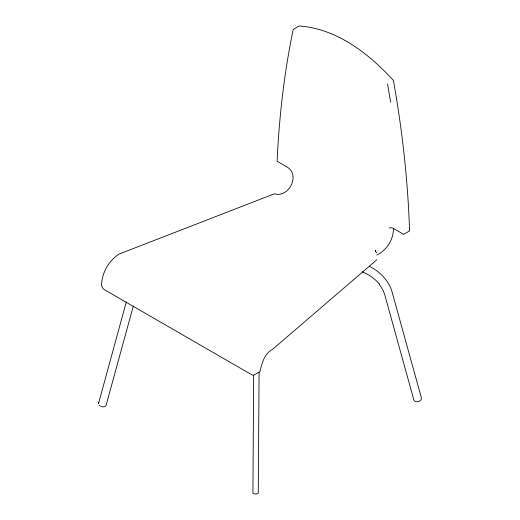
<?xml version="1.0" encoding="UTF-8"?>
<svg xmlns="http://www.w3.org/2000/svg" width="520" height="520" viewBox="0 0 520 520"><rect width="100%" height="100%" fill="white"/><g stroke="black" fill="none" stroke-linecap="round" stroke-linejoin="round"><path stroke-width="0.78" d="M389.291 228.046L391.203 227.675L393.458 228.462C393.549 239.46 386.737 250.244 376.87 255.067M253.656 375.394L252.922 493.181C254.312 494.299 257.056 494.435 258.278 493.058L259.084 372.294M98.423 403.891L126.302 301.912M133.341 305.962L106.009 405.632C104.877 407.466 102.193 406.952 100.529 406.204M98.495 403.306L98.826 402.799M376.863 259.74L272.571 349.329C264.127 353.899 261.892 363.474 259.909 371.663L253.728 375.193L251.933 374.862L104.507 289.744C102.784 288.659 101.634 286.669 101.556 284.642C102.044 272.435 108.921 260.52 119.249 253.994L274.417 193.785C288.594 198.354 300.541 175.24 287.313 167.18L277.108 161.285C279.13 117.007 284.213 72.826 293.209 29.406L299.104 26C336.882 28.62 368.758 53.566 393.458 80.477L396.532 98.748M362.362 271.856C369.05 274.482 375.122 278.746 379.594 284.394L379.256 283.992L383.428 291.044L384.787 294.911L414.037 400.647C416 403.117 421.856 401.427 421.447 398.073L392.145 292.175C388.875 280.735 379.984 271.596 369.506 266.351M393.458 228.462L403.669 234.358L409.565 230.952C408.115 186.674 403.604 142.513 396.539 98.787M376.863 252.928L375.57 251.459L375.369 250.361L375.369 251.875M99.047 405.138L99.697 405.717M387.562 83.876L390.637 102.154"/></g></svg>
